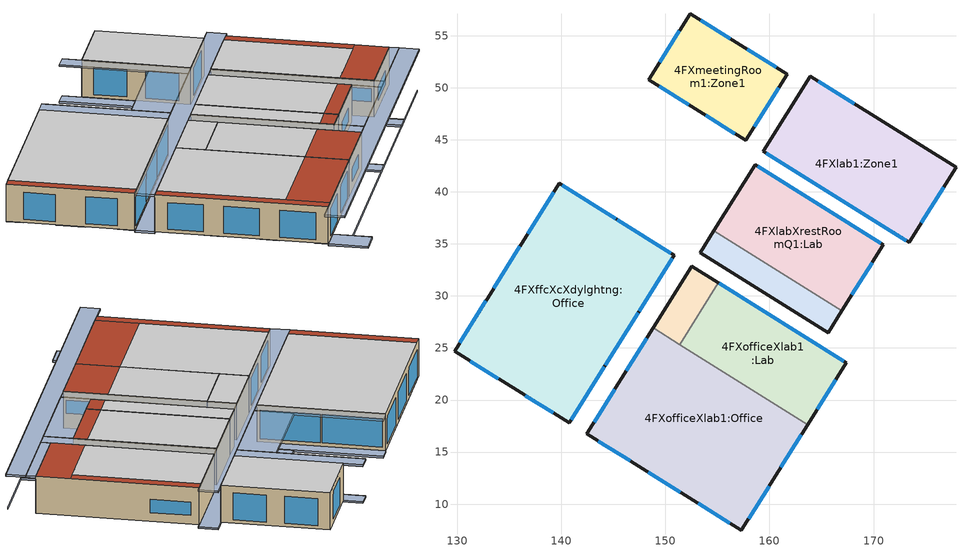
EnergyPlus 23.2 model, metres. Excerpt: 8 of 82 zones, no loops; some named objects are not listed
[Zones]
4FXofficeXlab1:Office
 floor outside (Project external floor): 157.31,7.47 142.47,16.74 143.79,18.86 158.63,9.59 z12
 floor to 3FXofficeXLab:Office (Project internal floor_Reversed_Rev): 158.63,9.59 143.79,18.86 148.83,26.92 163.67,17.65 z12
 wall outside (BPS_Baseline_Wall): 148.83,26.92 142.47,16.74 157.31,7.47 163.67,17.65 z12:16
 wall to 4FXofficeXlab1:AC (Project partition_Rev): 151.37,25.33 148.83,26.92 z12:16
 wall to 4FXofficeXlab1:Lab (Project partition): 163.67,17.65 151.37,25.33 z12:16
 window (BPS_Baseline_External glazing_Improved - 1003): 145.14,21.01 143.17,17.87 / 148.23,25.95 146.26,22.81 / 153.16,10.06 156.21,8.16 / 148.36,13.06 151.42,11.15 / 143.57,16.06 146.62,14.15 / 161.1,13.53 163.07,16.68 / 158.01,8.59 159.98,11.74 z12.34:15.26
 ceiling to 5FXofficeXlab:Office (Project internal floor_Reversed): 143,17.59 154.02,10.7 159.85,20.03 148.83,26.92 z16
 roof outside (BPS_Baseline_Roof_Without_skylight_improved): 154.02,10.7 157.84,8.32 163.67,17.65 159.85,20.03 z16; 142.47,16.74 157.31,7.47 157.84,8.32 143,17.59 z16
4FXofficeXlab1:AC
 floor to 3FXofficeXLab:RestRoom (Project internal floor_Reversed_Rev): 151.37,25.33 148.83,26.92 152.54,32.85 155.08,31.27 z12
 wall outside (BPS_Baseline_Wall): 155.08,31.27 152.54,32.85 148.83,26.92 z12:16
 wall to 4FXofficeXlab1:Lab (Project partition): 151.37,25.33 155.08,31.27 z12:16
 ceiling to 5FXofficeXlab:AC (Project internal floor_Reversed): 148.83,26.92 151.37,25.33 155.08,31.27 152.54,32.85 z16
4FXofficeXlab1:Lab
 floor to 3FXofficeXLab:Lab (Project internal floor_Reversed_Rev): 163.67,17.65 151.37,25.33 155.08,31.27 167.38,23.58 z12
 wall outside (BPS_Baseline_Wall): 163.67,17.65 167.38,23.58 155.08,31.27 z12:16
 window (BPS_Baseline_External glazing_Improved - 1002): 167.12,23.74 155.18,31.2 z13.63:15.04; 164.58,19.1 166.37,21.97 z12.94:14.36
 ceiling to 5FXofficeXlab:Lab (Project internal floor_Reversed): 151.37,25.33 159.85,20.03 163.56,25.97 155.08,31.27 z16
 roof outside (BPS_Baseline_Roof_Without_skylight_improved): 159.85,20.03 163.67,17.65 167.38,23.58 163.56,25.97 z16
4FXlabXrestRoomQ1:RestRoom
 floor to 3FXlabXrestRoom1:RestRoom (Project internal floor_Reversed_Rev): 165.63,26.44 153.33,34.13 154.66,36.25 166.95,28.56 z12
 wall outside (BPS_Baseline_Wall): 154.66,36.25 153.33,34.13 165.63,26.44 166.95,28.56 z12:16
 wall to 4FXlabXrestRoomQ1:Lab (Project partition): 166.95,28.56 154.66,36.25 z12:16
 ceiling to 5FXlabXrestRoom1:RestRoom (Project internal floor_Reversed): 153.33,34.13 164.36,27.24 165.68,29.36 154.66,36.25 z16
 roof outside (BPS_Baseline_Roof_Without_skylight_improved): 164.36,27.24 165.63,26.44 166.95,28.56 165.68,29.36 z16
4FXlabXrestRoomQ1:Lab
 floor to 3FXlabXrestRoom1:Lab (Project internal floor_Reversed_Rev): 166.95,28.56 154.66,36.25 158.63,42.6 170.93,34.92 z12
 wall outside (BPS_Baseline_Wall): 166.95,28.56 170.93,34.92 158.63,42.6 154.66,36.25 z12:16
 window (BPS_Baseline_External glazing_Improved - 1002): 167.93,30.12 169.86,33.21 z12.94:14.36; 170.67,35.08 158.89,42.44 z13.65:15.07
 ceiling to 5FXlabXrestRoom1:Lab (Project internal floor_Reversed): 154.66,36.25 165.68,29.36 169.65,35.72 158.63,42.6 z16
 roof outside (BPS_Baseline_Roof_Without_skylight_improved): 165.68,29.36 166.95,28.56 170.93,34.92 169.65,35.72 z16
4FXlab1:Zone1
 floor outside (Project external floor): 177.39,41.49 163.4,50.24 163.93,51.09 177.92,42.34 z12
 floor to 3FXlab1:Zone1 (Project internal floor_Reversed_Rev): 173.42,35.13 159.42,43.88 163.4,50.24 177.39,41.49 z12
 wall outside (BPS_Baseline_Wall): 173.42,35.13 177.92,42.34 163.93,51.09 159.42,43.88 173.42,35.13 z12:16
 window (BPS_Baseline_External glazing_Improved - 1002): 174.59,37.01 176.75,40.46 z12.94:14.36; 159.68,43.72 173.16,35.29 z13.66:15.08
 window x3 (BPS_Baseline_External glazing_Improved - 1002): 168.14,48.45 164.69,50.61 z12.94:14.36
 ceiling to 5FXlab1:Zone1 (Project internal floor_Reversed): 159.42,43.88 170.45,36.99 174.42,43.35 163.4,50.24 z16
 roof outside (BPS_Baseline_Roof_Without_skylight_improved): 163.4,50.24 174.42,43.35 174.95,44.2 163.93,51.09 z16; 170.45,36.99 173.42,35.13 177.92,42.34 174.95,44.2 z16
4FXmeetingRoom1:Zone1
 floor to 3FXmeetingRoom1:Zone1 (Project internal floor_Reversed_Rev): 157.73,44.94 148.4,50.77 152.37,57.13 161.7,51.3 z12
 wall outside (BPS_Baseline_Wall): 157.73,44.94 161.7,51.3 152.37,57.13 148.4,50.77 157.73,44.94 z12:16
 window (BPS_Baseline_External glazing_Improved - 1003): 158.54,46.23 160.9,50.01 / 156.23,54.72 153.41,56.48 / 160.67,51.94 157.85,53.71 / 151.33,55.45 149.45,52.44 / 153.87,47.35 156.69,45.58 / 149.44,50.12 152.26,48.36 z12.34:15.26
 ceiling to 5FXmeetingRoom1:Zone1 (Project internal floor_Reversed): 148.4,50.77 157.73,44.94 161.7,51.3 152.37,57.13 z16
4FXffcXcXdylghtng:Office
 floor outside (Project external floor): 140.77,17.8 129.75,24.69 130.54,25.96 141.57,19.07 z12
 floor to 3FXffcXcXdylghtng:Office (Project internal floor): 141.57,19.07 130.54,25.96 139.82,40.8 150.84,33.91 z12
 wall outside (BPS_Baseline_Wall): 140.77,17.8 150.84,33.91 139.82,40.8 129.75,24.69 140.77,17.8 z12:16
 window (BPS_Baseline_External glazing_Improved - 1003): 147.49,28.54 150.65,33.61 / 144.22,23.32 147.39,28.39 / 140.96,18.11 144.13,23.17 / 145.25,37.41 140.12,40.61 / 150.54,34.1 145.41,37.31 z12.34:15.43; 136.56,20.43 139.24,18.76 / 131.28,23.74 133.96,22.06 z12.34:15.26
 window (BPS_Baseline_External glazing_Improved - 1002): 132.77,29.53 130.27,25.53 / 136.03,34.75 133.53,30.74 / 139.3,39.97 136.79,35.96 z12.34:15.26
 ceiling to 5FXffcXc1Xdylghtng:Office (Project internal floor_Reversed): 130.28,25.54 141.3,18.65 150.84,33.91 139.82,40.8 z16
 roof outside (BPS_Baseline_Roof_Without_skylight_improved): 129.75,24.69 140.77,17.8 141.3,18.65 130.28,25.54 z16
shading: 133.96,22 136.49,20.42 / 151.41,11.1 153.1,10.04 / 146.62,14.09 148.31,13.03 / 139.25,18.69 140.75,17.76 / 129.72,24.65 131.2,23.72 / 156.13,8.14 157.28,7.43 / 142.44,16.7 143.59,15.98 z12:15.4; 157.95,4.71 180.47,40.75 / 162.5,52.57 140.77,17.8 / 142.47,16.74 164.19,51.51 / 158.63,42.6 173.47,33.33 / 174.27,34.6 159.42,43.88 / 152.54,32.85 167.38,23.58 / 139.82,40.8 150.84,33.91 / 145.91,50.55 156.93,43.66 / 157.73,44.94 146.7,51.83 / 174.27,34.6 178.77,41.81 / 178.77,41.81 156.25,5.77 / 177.92,42.34 173.42,35.13 / 168.17,24.85 153.33,34.13 / 151.64,35.19 140.61,42.08 / 151.64,35.19 156.93,43.66 / 156.93,43.66 153.54,45.78 / 153.54,45.78 148.24,37.31 / 148.24,37.31 151.64,35.19 / 170.93,34.92 165.63,26.44 / 165.63,26.44 168.17,24.85 / 168.17,24.85 173.47,33.33 / 173.47,33.33 170.93,34.92 z15.8:16; 142.47,16.74 164.19,51.51 / 179.94,39.9 160.33,8.53 / 169.87,23.79 153.33,34.13 / 175.96,33.54 159.42,43.88 / 152.54,32.85 169.07,22.52 / 158.63,42.6 175.17,32.27 / 139.82,40.8 150.84,33.91 / 145.91,50.55 156.93,43.66 / 157.73,44.94 146.7,51.83 / 164.19,51.51 162.5,52.57 / 162.5,52.57 140.77,17.8 / 151.64,35.19 140.61,42.08 / 151.64,35.19 156.93,43.66 / 156.93,43.66 153.54,45.78 / 153.54,45.78 148.24,37.31 / 148.24,37.31 151.64,35.19 / 157.31,7.47 160.7,5.35 / 160.7,5.35 162.03,7.47 / 162.03,7.47 158.63,9.59 / 158.63,9.59 157.31,7.47 z11.8:12; 157.95,4.71 156.25,5.77 178.77,41.81 180.47,40.75 z15.8; 156.25,5.77 157.95,4.71 180.47,40.75 178.77,41.81 z16; 140.77,17.8 142.47,16.74 164.19,51.51 162.5,52.57 z12; 142.47,16.74 140.77,17.8 162.5,52.57 164.19,51.51 z11.8; 140.77,17.8 142.47,16.74 164.19,51.51 162.5,52.57 z16; 142.47,16.74 140.77,17.8 162.5,52.57 164.19,51.51 z15.8; 151.64,35.19 148.24,37.31 153.54,45.78 156.93,43.66 z11.8; 148.24,37.31 151.64,35.19 156.93,43.66 153.54,45.78 z12; 151.64,35.19 148.24,37.31 153.54,45.78 156.93,43.66 z15.8; 148.24,37.31 151.64,35.19 156.93,43.66 153.54,45.78 z16; 168.17,24.85 165.63,26.44 170.93,34.92 173.47,33.33 z15.8; 165.63,26.44 168.17,24.85 173.47,33.33 170.93,34.92 z16; 175.17,32.27 158.63,42.6 159.42,43.88 175.96,33.54 z11.8; 158.63,42.6 175.17,32.27 175.96,33.54 159.42,43.88 z12; 152.54,32.85 169.07,22.52 169.87,23.79 153.33,34.13 z12; 169.07,22.52 152.54,32.85 153.33,34.13 169.87,23.79 z11.8; 173.47,33.33 158.63,42.6 159.42,43.88 174.27,34.6 z15.8; 158.63,42.6 173.47,33.33 174.27,34.6 159.42,43.88 z16; 152.54,32.85 167.38,23.58 168.17,24.85 153.33,34.13 z16; 167.38,23.58 152.54,32.85 153.33,34.13 168.17,24.85 z15.8; 139.82,40.8 150.84,33.91 151.64,35.19 140.61,42.08 z12; 139.82,40.8 150.84,33.91 151.64,35.19 140.61,42.08 z16; 150.84,33.91 139.82,40.8 140.61,42.08 151.64,35.19 z11.8; 150.84,33.91 139.82,40.8 140.61,42.08 151.64,35.19 z15.8; 156.93,43.66 145.91,50.55 146.7,51.83 157.73,44.94 z11.8; 156.93,43.66 145.91,50.55 146.7,51.83 157.73,44.94 z15.8; 145.91,50.55 156.93,43.66 157.73,44.94 146.7,51.83 z12; 145.91,50.55 156.93,43.66 157.73,44.94 146.7,51.83 z16; 157.31,7.47 160.7,5.35 162.03,7.47 158.63,9.59 z12; 160.7,5.35 157.31,7.47 158.63,9.59 162.03,7.47 z11.8; 174.27,34.6 173.42,35.13 177.92,42.34 178.77,41.81 z15.8; 173.42,35.13 174.27,34.6 178.77,41.81 177.92,42.34 z16
[Site:Location]
Green studio (01-01:31-12)  (01-01:31-12): Latitude {deg}=1.37; Longitude {deg}=103.98; Time Zone {hr}=7; Elevation {m}=16
[Site:GroundTemperature:BuildingSurface]
18, 18, 18, 18, 18, 18, 18, 18, 18, 18, 18, 18
[Site:GroundTemperature:Deep]
14, 14, 14, 14, 14, 14, 14, 14, 14, 14, 14, 14
[Site:GroundTemperature:Shallow]
14, 14, 14, 14, 14, 14, 14, 14, 14, 14, 14, 14
[Site:GroundTemperature:FCfactorMethod]
27.55, 28.03, 28.32, 28.42, 28.26, 27.88, 27.4, 26.92, 26.59, 26.51, 26.68, 27.05
[Site:GroundReflectance]
0.2, 0.2, 0.2, 0.2, 0.2, 0.2, 0.2, 0.2, 0.2, 0.2, 0.2, 0.2
[Site:GroundReflectance:SnowModifier]
2, 2
[SizingPeriod:DesignDay] Day of Month=15; Day Type=SummerDesignDay; Humidity Condition Type=WetBulb; Barometric Pressure {Pa}=101132.9; Wind Speed {m/s}=0; Wind Direction {deg}=0; Rain Indicator=No; Snow Indicator=No; Daylight Saving Time Indicator=No; Solar Model Indicator=ASHRAEClearSky; Sky Clearness=0.98
Name | Month | Maximum Dry-Bulb Temperature {C} | Daily Dry-Bulb Temperature Range {deltaC} | Wetbulb or DewPoint at Maximum Dry-Bulb {C}
Summer Design Day in Green studio (01-01:31-12) Jun | 6 | 33.2 | 5.9 | 26.7
Summer Design Day in Green studio (01-01:31-12) Jul | 7 | 32.6 | 5.7 | 26.3
Summer Design Day in Green studio (01-01:31-12) Aug | 8 | 32.8 | 5.8 | 26
Summer Design Day in Green studio (01-01:31-12) Sep | 9 | 32.8 | 6 | 25.9
[Building]
Building: North Axis {deg}=0; Terrain=Suburbs; Loads Convergence Tolerance Value {W}=.04; Temperature Convergence Tolerance Value {deltaC}=.4; Solar Distribution=FullExteriorWithReflections; Maximum Number of Warmup Days=25; Minimum Number of Warmup Days=6
[Site:WaterMainsTemperature]
Calculation Method=Correlation; Annual Average Outdoor Air Temperature {C}=10; Maximum Difference In Monthly Average Outdoor Air Temperatures {deltaC}=20
[Material:NoMass] Roughness=Rough; Thermal Resistance {m2-K/W}=.15; Thermal Absorptance=0.9; Solar Absorptance=0.7; Visible Absorptance=0.7
7_RVAL_2; 8_RVAL_2
[Construction]
Project internal floor_Reversed; Project internal floor_Reversed_Rev; Project internal floor: Cast Concrete (Dense)_.1
BPS_Baseline_Roof_Without_skylight_improved: Asphalt 1_.01, MW Glass Wool (rolls)_.072, Plasterboard_.013
Project partition: Gypsum Plasterboard_.025, 7_RVAL_2, Gypsum Plasterboard_.025
Project partition_Rev: Gypsum Plasterboard_.025, 8_RVAL_2, Gypsum Plasterboard_.025
BPS_Baseline_Wall: Brickwork Outer_.1, XPS Extruded Polystyrene  - CO2 Blowing_.05, Concrete Block (Medium)_.1, Gypsum Plastering_.013
Project external floor: External Rendering_.025, MW Stone Wool (rolls)_.1482, Timber Flooring_.005
BPS_Baseline_External glazing_Improved - 1002; BPS_Baseline_External glazing_Improved - 1003: 5111, 1017, 7090
BPS_Baseline_External glazing_Improved - 2003: 5111, 1017, 7090, 20001
[WindowMaterial:Gas]
1017: Gas Type=Air; Thickness {m}=.012
[WindowMaterial:Glazing] Optical Data Type=Spectral; Infrared Transmittance at Normal Incidence=0; Dirt Correction Factor for Solar and Visible Transmittance=1
Name | Window Glass Spectral Data Set | Thickness {m} | Front Side Infrared Hemispherical Emissivity | Back Side Infrared Hemispherical Emissivity | Conductivity {W/m-K}
7090 | Viracon VLE1370 11.5(5VLE13-70X2+060pvb+5Starphire) <VE13-70X2-5-060-Str-5.vir> | .01092 | 0.844 | 0.844 | 0.67
5111 | Viracon  (8OptWht/060Saflex/8OptWht/060Saflex/8OptWht) <8OptiWhite3ply lam.vir> | .02667 | 0.84 | 0.84 | 0.713
[MaterialProperty:GlazingSpectralData]
Viracon VLE1370 11.5(5VLE13-70X2+060pvb+5Starphire) <VE13-70X2-5-060-Str-5.vir>: 0.3, 0.001, 0.05, 0.046, 0.305, 0, 0.051, 0.046, 0.31, 0, 0.054, 0.045, 0.315, 0, 0.058, 0.045, 0.32, 0, 0.063, 0.044, 0.325, 0, 0.067, 0.043, 0.33, 0, 0.068, 0.042, 0.335, 0, 0.068, 0.042, 0.34, 0, 0.069, 0.043, 0.345, 0, 0.07, 0.044, 0.35, 0, 0.067, 0.045, 0.355, 0, 0.065, 0.044, 0.36, 0, 0.067, 0.044, 0.365, 0, 0.072, 0.044, 0.37, 0, 0.083, 0.044, 0.375, 0, 0.098, 0.043, 0.38, 0, 0.116, 0.043, 0.385, 0.002, 0.128, 0.043, 0.39, 0.024, 0.133, 0.044, 0.395, 0.12, 0.136, 0.051, 0.4, 0.283, 0.138, 0.077, 0.405, 0.427, 0.141, 0.107, 0.41, 0.521, 0.143, 0.126, 0.415, 0.574, 0.144, 0.132, 0.42, 0.605, 0.143, 0.132, 0.425, 0.627, 0.143, 0.131, 0.43, 0.641, 0.143, 0.129, 0.435, 0.652, 0.142, 0.126, 0.44, 0.661, 0.142, 0.125, 0.445, 0.668, 0.142, 0.123, 0.45, 0.675, 0.141, 0.122, 0.455, 0.681, 0.141, 0.121, 0.46, 0.685, 0.141, 0.12, 0.465, 0.688, 0.14, 0.12, 0.47, 0.692, 0.139, 0.12, 0.475, 0.694, 0.139, 0.12, 0.48, 0.697, 0.138, 0.12, 0.485, 0.7, 0.138, 0.121, 0.49, 0.704, 0.137, 0.122, 0.495, 0.707, 0.136, 0.122, 0.5, 0.71, 0.135, 0.123, 0.505, 0.712, 0.134, 0.124, 0.51, 0.714, 0.133, 0.125, 0.515, 0.717, 0.133, 0.126, 0.52, 0.719, 0.132, 0.127, 0.525, 0.72, 0.131, 0.128, 0.53, 0.722, 0.13, 0.128, 0.535, 0.723, 0.129, 0.129, 0.54, 0.724, 0.128, 0.13, 0.545, 0.726, 0.127, 0.13, 0.55, 0.727, 0.125, 0.131, 0.555, 0.727, 0.124, 0.131, 0.56, 0.727, 0.122, 0.132, 0.565, 0.727, 0.121, 0.132, 0.57, 0.726, 0.119, 0.132, 0.575, 0.725, 0.118, 0.133, 0.58, 0.723, 0.117, 0.133, 0.585, 0.722, 0.116, 0.134, 0.59, 0.719, 0.115, 0.134, 0.595, 0.717, 0.114, 0.135, 0.6, 0.715, 0.113, 0.136, 0.605, 0.711, 0.113, 0.138, 0.61, 0.708, 0.113, 0.139, 0.615, 0.704, 0.113, 0.141, 0.62, 0.7, 0.114, 0.144, 0.625, 0.695, 0.114, 0.146, 0.63, 0.69, 0.116, 0.149, 0.635, 0.684, 0.118, 0.153, 0.64, 0.678, 0.12, 0.157, 0.645, 0.671, 0.123, 0.162, 0.65, 0.664, 0.127, 0.167, 0.655, 0.657, 0.131, 0.172, 0.66, 0.649, 0.136, 0.178, 0.665, 0.641, 0.141, 0.185, 0.67, 0.632, 0.147, 0.192, 0.675, 0.623, 0.153, 0.2, 0.68, 0.614, 0.16, 0.208, 0.685, 0.604, 0.167, 0.216, 0.69, 0.593, 0.175, 0.225, 0.695, 0.583, 0.183, 0.234, 0.7, 0.572, 0.192, 0.244, 0.705, 0.561, 0.202, 0.255, 0.71, 0.549, 0.211, 0.265, 0.715, 0.538, 0.221, 0.275, 0.72, 0.526, 0.232, 0.287, 0.725, 0.514, 0.242, 0.298, 0.73, 0.502, 0.254, 0.31, 0.735, 0.489, 0.265, 0.321, 0.74, 0.477, 0.275, 0.332, 0.745, 0.465, 0.287, 0.344, 0.75, 0.453, 0.299, 0.355, 0.755, 0.441, 0.31, 0.367, 0.76, 0.429, 0.322, 0.379, 0.765, 0.417, 0.332, 0.39, 0.77, 0.406, 0.344, 0.401, 0.775, 0.394, 0.355, 0.413, 0.78, 0.383, 0.367, 0.425, 0.785, 0.372, 0.378, 0.436, 0.79, 0.361, 0.389, 0.446, 0.795, 0.35, 0.4, 0.457, 0.8, 0.34, 0.411, 0.469, 0.805, 0.329, 0.421, 0.479, 0.81, 0.32, 0.431, 0.488, 0.815, 0.31, 0.441, 0.497, 0.82, 0.301, 0.45, 0.506, 0.825, 0.292, 0.46, 0.515, 0.83, 0.283, 0.468, 0.524, 0.835, 0.274, 0.477, 0.533, 0.84, 0.264, 0.489, 0.544, 0.845, 0.255, 0.499, 0.553, 0.85, 0.248, 0.507, 0.562, 0.855, 0.24, 0.516, 0.57, 0.86, 0.233, 0.524, 0.577, 0.865, 0.226, 0.531, 0.584, 0.87, 0.22, 0.538, 0.59, 0.875, 0.213, 0.544, 0.596, 0.88, 0.207, 0.551, 0.601, 0.885, 0.201, 0.558, 0.607, 0.89, 0.195, 0.564, 0.612, 0.895, 0.189, 0.57, 0.616, 0.9, 0.184, 0.577, 0.62, 0.905, 0.178, 0.583, 0.622, 0.91, 0.172, 0.588, 0.623, 0.915, 0.167, 0.594, 0.627, 0.92, 0.163, 0.6, 0.634, 0.925, 0.159, 0.605, 0.642, 0.93, 0.155, 0.61, 0.649, 0.935, 0.151, 0.615, 0.656, 0.94, 0.147, 0.62, 0.663, 0.945, 0.144, 0.624, 0.668, 0.95, 0.14, 0.629, 0.673, 0.955, 0.136, 0.633, 0.677, 0.96, 0.133, 0.638, 0.682, 0.965, 0.129, 0.642, 0.684, 0.97, 0.126, 0.646, 0.687, 0.975, 0.122, 0.65, 0.691, 0.98, 0.119, 0.654, 0.694, 0.985, 0.116, 0.657, 0.696, 0.99, 0.113, 0.66, 0.698, 0.995, 0.11, 0.664, 0.701, 1, 0.108, 0.668, 0.704, 1.005, 0.105, 0.671, 0.707, 1.01, 0.103, 0.674, 0.709, 1.015, 0.1, 0.678, 0.712, 1.02, 0.098, 0.681, 0.715, 1.025, 0.096, 0.684, 0.717, 1.03, 0.093, 0.686, 0.72, 1.035, 0.091, 0.689, 0.723, 1.04, 0.089, 0.692, 0.726, 1.045, 0.087, 0.694, 0.729, 1.05, 0.085, 0.697, 0.732, 1.055, 0.084, 0.699, 0.734, 1.06, 0.082, 0.702, 0.737, 1.065, 0.08, 0.704, 0.74, 1.07, 0.078, 0.707, 0.744, 1.075, 0.077, 0.708, 0.745, 1.08, 0.075, 0.712, 0.749, 1.085, 0.074, 0.714, 0.751, 1.09, 0.072, 0.716, 0.753, 1.095, 0.071, 0.718, 0.756, 1.1, 0.069, 0.721, 0.759, 1.105, 0.068, 0.723, 0.761, 1.11, 0.067, 0.724, 0.762, 1.115, 0.065, 0.726, 0.764, 1.12, 0.064, 0.729, 0.765, 1.125, 0.063, 0.73, 0.765, 1.13, 0.062, 0.731, 0.762, 1.135, 0.06, 0.734, 0.759, 1.14, 0.059, 0.735, 0.751, 1.145, 0.057, 0.737, 0.736, 1.15, 0.055, 0.738, 0.718, 1.155, 0.054, 0.741, 0.715, 1.16, 0.052, 0.742, 0.709, 1.165, 0.051, 0.743, 0.694, 1.17, 0.049, 0.744, 0.673, 1.175, 0.047, 0.746, 0.647, 1.18, 0.045, 0.748, 0.618, 1.185, 0.042, 0.75, 0.573, 1.19, 0.04, 0.752, 0.538, 1.195, 0.04, 0.753, 0.537, 1.2, 0.04, 0.753, 0.555, 1.205, 0.04, 0.755, 0.578, 1.21, 0.041, 0.757, 0.607, 1.215, 0.041, 0.758, 0.635, 1.22, 0.041, 0.76, 0.66, 1.225, 0.041, 0.762, 0.679, 1.23, 0.041, 0.764, 0.693, 1.235, 0.04, 0.765, 0.704, 1.24, 0.04, 0.767, 0.713, 1.245, 0.04, 0.768, 0.72, 1.25, 0.039, 0.768, 0.726, 1.255, 0.039, 0.769, 0.732, 1.26, 0.038, 0.77, 0.737, 1.265, 0.038, 0.772, 0.742, 1.27, 0.037, 0.774, 0.749, 1.275, 0.037, 0.775, 0.756, 1.28, 0.037, 0.776, 0.764, 1.285, 0.036, 0.778, 0.772, 1.29, 0.036, 0.78, 0.779, 1.295, 0.036, 0.78, 0.784, 1.3, 0.035, 0.781, 0.787, 1.305, 0.034, 0.783, 0.791, 1.31, 0.034, 0.785, 0.795, 1.315, 0.034, 0.785, 0.797, 1.32, 0.033, 0.786, 0.798, 1.325, 0.033, 0.787, 0.799, 1.33, 0.032, 0.789, 0.799, 1.335, 0.032, 0.791, 0.798, 1.34, 0.031, 0.792, 0.793, 1.345, 0.031, 0.793, 0.787, 1.35, 0.03, 0.794, 0.775, 1.355, 0.03, 0.796, 0.753, 1.36, 0.029, 0.797, 0.734, 1.365, 0.028, 0.798, 0.719, 1.37, 0.027, 0.799, 0.688, 1.375, 0.026, 0.801, 0.656, 1.38, 0.025, 0.801, 0.638, 1.385, 0.025, 0.802, 0.629, 1.39, 0.024, 0.802, 0.616, 1.395, 0.024, 0.803, 0.616, 1.4, 0.023, 0.803, 0.615, 1.405, 0.022, 0.804, 0.591, 1.41, 0.021, 0.805, 0.562, 1.415, 0.021, 0.806, 0.558, 1.42, 0.021, 0.807, 0.548, 1.425, 0.02, 0.808, 0.53, 1.43, 0.02, 0.809, 0.517, 1.435, 0.019, 0.812, 0.511, 1.44, 0.019, 0.814, 0.507, 1.445, 0.019, 0.814, 0.504, 1.45, 0.019, 0.815, 0.506, 1.455, 0.019, 0.817, 0.515, 1.46, 0.019, 0.819, 0.529, 1.465, 0.019, 0.819, 0.544, 1.47, 0.019, 0.82, 0.56, 1.475, 0.019, 0.822, 0.578, 1.48, 0.019, 0.824, 0.594, 1.485, 0.019, 0.825, 0.608, 1.49, 0.019, 0.825, 0.621, 1.495, 0.019, 0.827, 0.634, 1.5, 0.019, 0.829, 0.647, 1.505, 0.019, 0.83, 0.658, 1.51, 0.019, 0.83, 0.668, 1.515, 0.019, 0.832, 0.678, 1.52, 0.019, 0.833, 0.685, 1.525, 0.019, 0.833, 0.69, 1.53, 0.018, 0.834, 0.695, 1.535, 0.018, 0.835, 0.696, 1.54, 0.018, 0.837, 0.696, 1.545, 0.018, 0.837, 0.694, 1.55, 0.018, 0.837, 0.692, 1.555, 0.018, 0.839, 0.692, 1.56, 0.017, 0.841, 0.693, 1.565, 0.017, 0.84, 0.694, 1.57, 0.017, 0.84, 0.698, 1.575, 0.017, 0.841, 0.703, 1.58, 0.017, 0.843, 0.71, 1.585, 0.017, 0.843, 0.715, 1.59, 0.017, 0.844, 0.72, 1.595, 0.017, 0.844, 0.724, 1.6, 0.016, 0.845, 0.727, 1.605, 0.016, 0.845, 0.729, 1.61, 0.016, 0.845, 0.731, 1.615, 0.016, 0.845, 0.731, 1.62, 0.016, 0.847, 0.731, 1.625, 0.016, 0.847, 0.728, 1.63, 0.016, 0.847, 0.727, 1.635, 0.015, 0.848, 0.728, 1.64, 0.015, 0.848, 0.728, 1.645, 0.015, 0.849, 0.728, 1.65, 0.015, 0.849, 0.725, 1.655, 0.015, 0.85, 0.72, 1.66, 0.014, 0.851, 0.71, 1.665, 0.014, 0.85, 0.692, 1.67, 0.014, 0.85, 0.664, 1.675, 0.013, 0.851, 0.622, 1.68, 0.012, 0.852, 0.551, 1.685, 0.011, 0.851, 0.431, 1.69, 0.009, 0.85, 0.306, 1.695, 0.007, 0.85, 0.231, 1.7, 0.005, 0.851, 0.163, 1.705, 0.005, 0.851, 0.136, 1.71, 0.005, 0.85, 0.146, 1.715, 0.006, 0.851, 0.154, 1.72, 0.006, 0.852, 0.16, 1.725, 0.006, 0.851, 0.18, 1.73, 0.006, 0.85, 0.189, 1.735, 0.006, 0.851, 0.18, 1.74, 0.006, 0.851, 0.166, 1.745, 0.005, 0.85, 0.154, 1.75, 0.005, 0.849, 0.154, 1.755, 0.005, 0.849, 0.17, 1.76, 0.006, 0.85, 0.199, 1.765, 0.006, 0.849, 0.227, 1.77, 0.006, 0.849, 0.257, 1.775, 0.007, 0.849, 0.287, 1.78, 0.007, 0.849, 0.309, 1.785, 0.008, 0.848, 0.319, 1.79, 0.007, 0.848, 0.327, 1.795, 0.008, 0.848, 0.333, 1.8, 0.007, 0.849, 0.34, 1.805, 0.007, 0.848, 0.342, 1.81, 0.008, 0.847, 0.34, 1.815, 0.007, 0.847, 0.338, 1.82, 0.007, 0.847, 0.337, 1.825, 0.007, 0.846, 0.34, 1.83, 0.007, 0.846, 0.347, 1.835, 0.007, 0.846, 0.357, 1.84, 0.007, 0.846, 0.37, 1.845, 0.007, 0.847, 0.385, 1.85, 0.008, 0.847, 0.402, 1.855, 0.008, 0.846, 0.419, 1.86, 0.008, 0.845, 0.433, 1.865, 0.008, 0.846, 0.443, 1.87, 0.008, 0.846, 0.449, 1.875, 0.008, 0.846, 0.451, 1.88, 0.008, 0.845, 0.447, 1.885, 0.008, 0.845, 0.436, 1.89, 0.008, 0.845, 0.417, 1.895, 0.007, 0.844, 0.4, 1.9, 0.007, 0.844, 0.386, 1.905, 0.006, 0.844, 0.371, 1.91, 0.006, 0.844, 0.359, 1.915, 0.006, 0.843, 0.35, 1.92, 0.006, 0.843, 0.345, 1.925, 0.007, 0.842, 0.343, 1.93, 0.006, 0.841, 0.344, 1.935, 0.006, 0.841, 0.345, 1.94, 0.006, 0.84, 0.349, 1.945, 0.006, 0.84, 0.357, 1.95, 0.006, 0.84, 0.37, 1.955, 0.006, 0.84, 0.383, 1.96, 0.007, 0.84, 0.395, 1.965, 0.006, 0.839, 0.403, 1.97, 0.006, 0.839, 0.41, 1.975, 0.006, 0.838, 0.416, 1.98, 0.006, 0.838, 0.42, 1.985, 0.006, 0.838, 0.424, 1.99, 0.007, 0.839, 0.425, 1.995, 0.006, 0.837, 0.421, 2, 0.006, 0.837, 0.413, 2.005, 0.006, 0.836, 0.397, 2.01, 0.006, 0.836, 0.375, 2.015, 0.005, 0.836, 0.352, 2.02, 0.005, 0.836, 0.331, 2.025, 0.005, 0.836, 0.314, 2.03, 0.005, 0.836, 0.298, 2.035, 0.005, 0.835, 0.284, 2.04, 0.005, 0.835, 0.271, 2.045, 0.004, 0.835, 0.258, 2.05, 0.004, 0.835, 0.246, 2.055, 0.004, 0.835, 0.233, 2.06, 0.004, 0.834, 0.221, 2.065, 0.004, 0.835, 0.212, 2.07, 0.004, 0.835, 0.208, 2.075, 0.004, 0.834, 0.208, 2.08, 0.004, 0.833, 0.21, 2.085, 0.004, 0.833, 0.213, 2.09, 0.004, 0.833, 0.219, 2.095, 0.004, 0.833, 0.226, 2.1, 0.004, 0.831, 0.233, 2.105, 0.004, 0.831, 0.241, 2.11, 0.004, 0.832, 0.248, 2.115, 0.004, 0.83, 0.254, 2.12, 0.004, 0.829, 0.258, 2.125, 0.004, 0.828, 0.261, 2.13, 0.004, 0.828, 0.262, 2.135, 0.004, 0.826, 0.263, 2.14, 0.004, 0.824, 0.266, 2.145, 0.004, 0.823, 0.269, 2.15, 0.004, 0.823, 0.271, 2.155, 0.004, 0.821, 0.274, 2.16, 0.004, 0.818, 0.276, 2.165, 0.004, 0.817, 0.278, 2.17, 0.004, 0.815, 0.28, 2.175, 0.004, 0.81, 0.279, 2.18, 0.004, 0.805, 0.278, 2.185, 0.004, 0.8, 0.276, 2.19, 0.003, 0.796, 0.273, 2.195, 0.004, 0.79, 0.268, 2.2, 0.003, 0.786, 0.262, 2.205, 0.003, 0.783, 0.257, 2.21, 0.003, 0.781, 0.25, 2.215, 0.003, 0.779, 0.241, 2.22, 0.003, 0.777, 0.231, 2.225, 0.003, 0.777, 0.219, 2.23, 0.003, 0.778, 0.203, 2.235, 0.003, 0.778, 0.182, 2.24, 0.003, 0.779, 0.157, 2.245, 0.002, 0.781, 0.127, 2.25, 0.002, 0.782, 0.096, 2.255, 0.001, 0.783, 0.07, 2.26, 0.001, 0.784, 0.053, 2.265, 0.001, 0.785, 0.044, 2.27, 0, 0.786, 0.041, 2.275, 0, 0.787, 0.039, 2.28, 0, 0.788, 0.039, 2.285, 0, 0.789, 0.039, 2.29, 0, 0.79, 0.039, 2.295, 0, 0.79, 0.039, 2.3, 0, 0.79, 0.038, 2.305, 0, 0.791, 0.038, 2.31, 0, 0.792, 0.039, 2.315, 0, 0.792, 0.038, 2.32, 0, 0.792, 0.039, 2.325, 0, 0.792, 0.039, 2.33, 0, 0.793, 0.039, 2.335, 0, 0.792, 0.039, 2.34, 0, 0.792, 0.038, 2.345, 0, 0.793, 0.038, 2.35, 0, 0.793, 0.038, 2.355, 0, 0.792, 0.038, 2.36, 0, 0.791, 0.039, 2.365, 0, 0.79, 0.039, 2.37, 0, 0.79, 0.039, 2.375, 0, 0.789, 0.039, 2.38, 0, 0.788, 0.038, 2.385, 0, 0.788, 0.038, 2.39, 0, 0.786, 0.039, 2.395, 0, 0.785, 0.039, 2.4, 0, 0.784, 0.039, 2.405, 0, 0.782, 0.039, 2.41, 0, 0.78, 0.039, 2.415, 0, 0.778, 0.039, 2.42, 0, 0.777, 0.039, 2.425, 0, 0.775, 0.038, 2.43, 0, 0.772, 0.039, 2.435, 0, 0.771, 0.039, 2.44, 0, 0.768, 0.039, 2.445, 0, 0.767, 0.039, 2.45, 0, 0.764, 0.039, 2.455, 0, 0.762, 0.038, 2.46, 0, 0.76, 0.038, 2.465, 0.001, 0.758, 0.038, 2.47, 0.001, 0.756, 0.039, 2.475, 0, 0.752, 0.039, 2.48, 0, 0.748, 0.035, 2.485, 0.001, 0.752, 0.038, 2.49, 0, 0.749, 0.04, 2.495, 0, 0.745, 0.04, 2.5, 0, 0.741, 0.034
Viracon  (8OptWht/060Saflex/8OptWht/060Saflex/8OptWht) <8OptiWhite3ply lam.vir>: 0.3, 0, 0.049, 0.049, 0.305, 0, 0.048, 0.049, 0.31, 0, 0.048, 0.048, 0.315, 0, 0.048, 0.048, 0.32, 0, 0.047, 0.048, 0.325, 0, 0.047, 0.047, 0.33, 0, 0.046, 0.046, 0.335, 0, 0.045, 0.046, 0.34, 0, 0.046, 0.046, 0.345, 0, 0.046, 0.047, 0.35, 0, 0.046, 0.047, 0.355, 0, 0.046, 0.046, 0.36, 0, 0.046, 0.046, 0.365, 0, 0.045, 0.045, 0.37, 0, 0.045, 0.045, 0.375, 0, 0.045, 0.045, 0.38, 0, 0.045, 0.045, 0.385, 0, 0.045, 0.045, 0.39, 0.007, 0.045, 0.045, 0.395, 0.095, 0.045, 0.046, 0.4, 0.34, 0.051, 0.052, 0.41, 0.742, 0.074, 0.074, 0.42, 0.843, 0.082, 0.082, 0.43, 0.865, 0.084, 0.084, 0.44, 0.872, 0.084, 0.084, 0.45, 0.877, 0.084, 0.084, 0.46, 0.881, 0.084, 0.084, 0.47, 0.884, 0.084, 0.084, 0.48, 0.886, 0.084, 0.084, 0.49, 0.888, 0.085, 0.085, 0.5, 0.891, 0.085, 0.084, 0.51, 0.892, 0.084, 0.084, 0.52, 0.893, 0.084, 0.084, 0.53, 0.893, 0.084, 0.084, 0.54, 0.893, 0.084, 0.083, 0.55, 0.894, 0.084, 0.083, 0.56, 0.893, 0.084, 0.083, 0.57, 0.89, 0.083, 0.083, 0.58, 0.885, 0.083, 0.082, 0.59, 0.88, 0.082, 0.082, 0.6, 0.877, 0.082, 0.082, 0.61, 0.876, 0.082, 0.081, 0.62, 0.872, 0.081, 0.081, 0.63, 0.869, 0.081, 0.081, 0.64, 0.865, 0.081, 0.081, 0.65, 0.863, 0.08, 0.08, 0.66, 0.86, 0.08, 0.08, 0.67, 0.859, 0.08, 0.08, 0.68, 0.858, 0.08, 0.08, 0.69, 0.857, 0.081, 0.081, 0.7, 0.855, 0.083, 0.082, 0.71, 0.852, 0.085, 0.083, 0.72, 0.849, 0.087, 0.085, 0.73, 0.844, 0.089, 0.087, 0.74, 0.838, 0.091, 0.088, 0.75, 0.834, 0.092, 0.089, 0.76, 0.83, 0.093, 0.09, 0.77, 0.826, 0.093, 0.09, 0.78, 0.822, 0.093, 0.09, 0.79, 0.819, 0.093, 0.09, 0.8, 0.814, 0.093, 0.09, 0.81, 0.81, 0.093, 0.09, 0.82, 0.807, 0.092, 0.089, 0.83, 0.801, 0.092, 0.089, 0.84, 0.797, 0.1, 0.097, 0.85, 0.794, 0.101, 0.098, 0.86, 0.79, 0.102, 0.098, 0.87, 0.786, 0.1, 0.095, 0.88, 0.782, 0.096, 0.091, 0.89, 0.777, 0.092, 0.087, 0.9, 0.768, 0.088, 0.084, 0.91, 0.757, 0.085, 0.081, 0.92, 0.754, 0.084, 0.079, 0.93, 0.759, 0.084, 0.079, 0.94, 0.763, 0.084, 0.079, 0.95, 0.763, 0.083, 0.079, 0.96, 0.761, 0.082, 0.078, 0.97, 0.757, 0.082, 0.078, 0.98, 0.754, 0.082, 0.077, 0.99, 0.751, 0.081, 0.076, 1, 0.749, 0.081, 0.076, 1.05, 0.746, 0.08, 0.076, 1.1, 0.749, 0.081, 0.076, 1.15, 0.693, 0.075, 0.071, 1.2, 0.517, 0.06, 0.058, 1.25, 0.678, 0.074, 0.069, 1.3, 0.733, 0.079, 0.074, 1.35, 0.717, 0.077, 0.073, 1.4, 0.556, 0.063, 0.06, 1.45, 0.448, 0.055, 0.053, 1.5, 0.589, 0.065, 0.062, 1.55, 0.635, 0.069, 0.066, 1.6, 0.669, 0.073, 0.069, 1.65, 0.666, 0.072, 0.068, 1.7, 0.12, 0.042, 0.042, 1.75, 0.107, 0.042, 0.041, 1.8, 0.285, 0.047, 0.046, 1.85, 0.342, 0.05, 0.048, 1.9, 0.319, 0.048, 0.047, 1.95, 0.301, 0.047, 0.046, 2, 0.339, 0.048, 0.047, 2.05, 0.183, 0.043, 0.042, 2.1, 0.169, 0.042, 0.042, 2.15, 0.198, 0.043, 0.043, 2.2, 0.176, 0.042, 0.042, 2.25, 0.041, 0.04, 0.04, 2.3, 0, 0.04, 0.039, 2.35, 0, 0.04, 0.039, 2.4, 0, 0.04, 0.039, 2.45, 0, 0.04, 0.039, 2.5, 0, 0.037, 0.029
[WindowMaterial:Blind]
20001: Slat Orientation=Horizontal; Slat Width {m}=0.025; Slat Separation {m}=0.01875; Slat Thickness {m}=0.001; Slat Angle {deg}=45; Slat Conductivity {W/m-K}=0.9; Slat Beam Solar Transmittance=0; Front Side Slat Beam Solar Reflectance=0.8; Back Side Slat Beam Solar Reflectance=.8; Slat Diffuse Solar Transmittance=0; Front Side Slat Diffuse Solar Reflectance=0.8; Back Side Slat Diffuse Solar Reflectance=.8; Slat Beam Visible Transmittance=0; Front Side Slat Beam Visible Reflectance=.8; Back Side Slat Beam Visible Reflectance=.8; Slat Diffuse Visible Transmittance=0; Front Side Slat Diffuse Visible Reflectance=.8; Back Side Slat Diffuse Visible Reflectance=.8; Slat Infrared Hemispherical Transmittance=0; Front Side Slat Infrared Hemispherical Emissivity=.9; Back Side Slat Infrared Hemispherical Emissivity=.9; Blind to Glass Distance {m}=.015; Blind Top Opening Multiplier=.5; Blind Bottom Opening Multiplier=.5; Blind Left Side Opening Multiplier=.5; Blind Right Side Opening Multiplier=.5; Minimum Slat Angle {deg}=0; Maximum Slat Angle {deg}=180
[Material] Roughness=Rough; Thermal Absorptance=0.9
Name | Thickness {m} | Conductivity {W/m-K} | Density {kg/m3} | Specific Heat {J/kg-K} | Solar Absorptance | Visible Absorptance
Cast Concrete (Dense)_.1 | .1 | 1.4 | 2100 | 840 | 0.6 | 0.6
Asphalt 1_.01 | .01 | 0.7 | 2100 | 1000 | 0.85 | 0.9
MW Glass Wool (rolls)_.072 | .072 | 0.04 | 12 | 840 | 0.6 | 0.6
Plasterboard_.013 | .013 | 0.25 | 2800 | 896 | 0.5 | 0.5
Gypsum Plasterboard_.025 | .025 | 0.25 | 900 | 1000 | 0.5 | 0.5
Brickwork Outer_.1 | .1 | 0.84 | 1700 | 800 | 0.7 | 0.7
Concrete Block (Medium)_.1 | .1 | 0.51 | 1400 | 1000 | 0.6 | 0.6
Gypsum Plastering_.013 | .013 | 0.4 | 1000 | 1000 | 0.5 | 0.5
XPS Extruded Polystyrene  - CO2 Blowing_.05 | .05 | 0.034 | 35 | 1400 | 0.6 | 0.6
External Rendering_.025 | .025 | 0.5 | 1300 | 1000 | 0.7 | 0.7
MW Stone Wool (rolls)_.1482 | .1482 | 0.04 | 30 | 840 | 0.6 | 0.6
Timber Flooring_.005 | .005 | 0.14 | 650 | 1200 | 0.78 | 0.78
[WindowShadingControl] Shading Type=InteriorBlind; Construction with Shading=BPS_Baseline_External glazing_Improved - 2003; Shading Control Type=OnIfHighSolarOnWindow; Schedule=BPS_Office_Occupancy; Setpoint {W/m2, W or deg C}=120; Shading Control Is Scheduled=Yes; Glare Control Is Active=No; Type of Slat Angle Control for Blinds=FixedSlatAngle; Setpoint 2 {W/m2, deg C or cd/m2}=0; Multiple Surface Control Type=Group
Name | Zone | Fenestration Surface 1 | Fenestration Surface 2 | Fenestration Surface 3 | Fenestration Surface 4 | Fenestration Surface 5 | Fenestration Surface 6 | Fenestration Surface 7
131003 | 4FXofficeXlab1:Office | 4FXofficeXlab1:Office_Wall_3_0_0_0_0_1_Win | 4FXofficeXlab1:Office_Wall_3_0_0_1_0_0_Win | 4FXofficeXlab1:Office_Wall_4_0_0_0_0_2_Win | 4FXofficeXlab1:Office_Wall_4_0_0_1_0_1_Win | 4FXofficeXlab1:Office_Wall_4_0_0_2_0_0_Win | 4FXofficeXlab1:Office_Wall_5_0_0_0_0_1_Win | 4FXofficeXlab1:Office_Wall_5_0_0_1_0_0_Win
141003 | 4FXmeetingRoom1:Zone1 | 4FXmeetingRoom1:Zone1_Wall_2_0_0_0_0_0_Win | 4FXmeetingRoom1:Zone1_Wall_3_0_0_0_0_1_Win | 4FXmeetingRoom1:Zone1_Wall_3_0_0_1_0_0_Win | 4FXmeetingRoom1:Zone1_Wall_4_0_0_0_0_0_Win | 4FXmeetingRoom1:Zone1_Wall_5_0_0_0_0_1_Win | 4FXmeetingRoom1:Zone1_Wall_5_0_0_1_0_0_Win
151003 | 4FXffcXcXdylghtng:Office | 4FXffcXcXdylghtng:Office_Wall_2_0_0_0_0_2_Win | 4FXffcXcXdylghtng:Office_Wall_2_0_0_1_0_1_Win | 4FXffcXcXdylghtng:Office_Wall_2_0_0_2_0_0_Win | 4FXffcXcXdylghtng:Office_Wall_3_0_0_0_0_1_Win | 4FXffcXcXdylghtng:Office_Wall_3_0_0_1_0_0_Win | 4FXffcXcXdylghtng:Office_Wall_5_0_0_0_0_1_Win | 4FXffcXcXdylghtng:Office_Wall_5_0_0_1_0_0_Win
[Zone] Type=1; Multiplier=1; Zone Inside Convection Algorithm=TARP; Part of Total Floor Area=Yes
Name | Volume {m3} | Floor Area {m2}
4FXofficeXlab1:Office | 772.0081 | 197.9508
4FXofficeXlab1:AC | 69.1636 | 17.7342
4FXofficeXlab1:Lab | 367.9543 | 94.3472
4FXlabXrestRoomQ1:Lab | 390.1479 | 100.0379
4FXlabXrestRoomQ1:RestRoom | 117.826 | 30.2118
4FXlab1:Zone1 | 496.769 | 127.3767
4FXmeetingRoom1:Zone1 | 284.8781 | 73.0457
4FXffcXcXdylghtng:Office | 898.7342 | 230.4447
[Lights] Design Level Calculation Method=Watts/Area; Return Air Fraction=0; Fraction Radiant=.42; Fraction Visible=.18; Fraction Replaceable=1
Name | Zone or ZoneList or Space or SpaceList | Schedule | Watts per Zone Floor Area {W/m2}
4FXofficeXlab1:Office General lighting | 4FXofficeXlab1:Office | BPS_Office_Lighting | 6
4FXofficeXlab1:AC General lighting | 4FXofficeXlab1:AC | BPS PLANT SCHEDULE | 1.2
4FXofficeXlab1:Lab General lighting | 4FXofficeXlab1:Lab | BPS_Office_Lighting | 6
4FXlabXrestRoomQ1:Lab General lighting | 4FXlabXrestRoomQ1:Lab | BPS_Office_Lighting | 6
4FXlabXrestRoomQ1:RestRoom General lighting | 4FXlabXrestRoomQ1:RestRoom | BPS TOILET LIGHTING SCHEDULE | 1.2
4FXlab1:Zone1 General lighting | 4FXlab1:Zone1 | BPS_Office_Lighting | 6
4FXmeetingRoom1:Zone1 General lighting | 4FXmeetingRoom1:Zone1 | BPS_Office_Lighting | 6
4FXffcXcXdylghtng:Office General lighting | 4FXffcXcXdylghtng:Office | BPS_Office_Lighting | 6
[ZoneInfiltration:DesignFlowRate] Schedule=Copy of Off 24/7; Design Flow Rate Calculation Method=Flow/zone; Constant Term Coefficient=1; Temperature Term Coefficient=0; Velocity Term Coefficient=0; Velocity Squared Term Coefficient=0
Name | Zone or ZoneList or Space or SpaceList | Design Flow Rate {m3/s}
4FXofficeXlab1:Office Infiltration | 4FXofficeXlab1:Office | .214447
4FXofficeXlab1:AC Infiltration | 4FXofficeXlab1:AC | .019212
4FXofficeXlab1:Lab Infiltration | 4FXofficeXlab1:Lab | .10221
4FXlabXrestRoomQ1:Lab Infiltration | 4FXlabXrestRoomQ1:Lab | .108374
4FXlabXrestRoomQ1:RestRoom Infiltration | 4FXlabXrestRoomQ1:RestRoom | .032729
4FXlab1:Zone1 Infiltration | 4FXlab1:Zone1 | .137991
4FXmeetingRoom1:Zone1 Infiltration | 4FXmeetingRoom1:Zone1 | .079133
4FXffcXcXdylghtng:Office Infiltration | 4FXffcXcXdylghtng:Office | .249648
[PEOPLE] Number of People Schedule=BPS_Office_Occupancy; Number of People Calculation Method=People/Area; Fraction Radiant=.3; Sensible Heat Fraction=AutoCalculate; Carbon Dioxide Generation Rate {m3/s-W}=3.82e-08; Enable ASHRAE 55 Comfort Warnings=No; Mean Radiant Temperature Calculation Type=ZoneAveraged; Work Efficiency Schedule=Work efficiency; Clothing Insulation Calculation Method=ClothingInsulationSchedule; Air Velocity Schedule=Default Air Velocity for Comfort Calculations
Name | Zone or ZoneList or Space or SpaceList | People per Floor Area {person/m2} | Activity Level Schedule | Clothing Insulation Schedule
People 4FXofficeXlab1:Office | 4FXofficeXlab1:Office | .2 | Activity Schedule 90587 | Clothing Schedule 90587
People 4FXofficeXlab1:Lab | 4FXofficeXlab1:Lab | .17 | Activity Schedule 90602 | Clothing Schedule 90602
People 4FXlabXrestRoomQ1:Lab | 4FXlabXrestRoomQ1:Lab | .17 | Activity Schedule 90619 | Clothing Schedule 90619
People 4FXlab1:Zone1 | 4FXlab1:Zone1 | .17 | Activity Schedule 90643 | Clothing Schedule 90643
People 4FXmeetingRoom1:Zone1 | 4FXmeetingRoom1:Zone1 | .67 | Activity Schedule 90659 | Clothing Schedule 90659
People 4FXffcXcXdylghtng:Office | 4FXffcXcXdylghtng:Office | .2 | Activity Schedule 90716 | Clothing Schedule 90716
[OtherEquipment] Fuel Type=Electricity; Design Level Calculation Method=Watts/Area; Fraction Latent=0; Fraction Radiant=.2; Fraction Lost=0; Carbon Dioxide Generation Rate {m3/s-W}=0
Name | Zone or ZoneList or Space or SpaceList | Schedule | Power per Zone Floor Area {W/m2}
4FXofficeXlab1:Office Computing gain | 4FXofficeXlab1:Office | BPS_Office_Occupancy | 10
4FXofficeXlab1:Office Equipment gain | 4FXofficeXlab1:Office | BPS_Office_Receptacle | 6
4FXofficeXlab1:Lab Computing gain | 4FXofficeXlab1:Lab | BPS_Office_Occupancy | 6
4FXofficeXlab1:Lab Equipment gain | 4FXofficeXlab1:Lab | BPS_Office_Receptacle | 10
4FXlabXrestRoomQ1:Lab Computing gain | 4FXlabXrestRoomQ1:Lab | BPS_Office_Occupancy | 6
4FXlabXrestRoomQ1:Lab Equipment gain | 4FXlabXrestRoomQ1:Lab | BPS_Office_Receptacle | 10
4FXlab1:Zone1 Computing gain | 4FXlab1:Zone1 | BPS_Office_Occupancy | 6
4FXlab1:Zone1 Equipment gain | 4FXlab1:Zone1 | BPS_Office_Receptacle | 10
4FXmeetingRoom1:Zone1 Computing gain | 4FXmeetingRoom1:Zone1 | BPS_Office_Occupancy | 3
4FXmeetingRoom1:Zone1 Equipment gain | 4FXmeetingRoom1:Zone1 | BPS_Office_Receptacle | 8
4FXffcXcXdylghtng:Office Computing gain | 4FXffcXcXdylghtng:Office | BPS_Office_Occupancy | 10
4FXffcXcXdylghtng:Office Equipment gain | 4FXffcXcXdylghtng:Office | BPS_Office_Receptacle | 6
[Daylighting:Controls] Daylighting Method=SplitFlux; Availability Schedule=On; Lighting Control Type=Continuous; Minimum Input Power Fraction for Continuous or ContinuousOff Dimming Control=.1; Minimum Light Output Fraction for Continuous or ContinuousOff Dimming Control=.1; Number of Stepped Control Steps=1; Probability Lighting will be Reset When Needed in Manual Stepped Control=1; Glare Calculation Azimuth Angle of View Direction Clockwise from Zone y-Axis {deg}=0; Maximum Allowable Discomfort Glare Index=22; DElight Gridding Resolution {m2}=1; Fraction of Lights Controlled by Reference Point 1=1; Illuminance Setpoint at Reference Point 1 {lux}=500
Name | Zone or Space | Glare Calculation Daylighting Reference Point | Daylighting Reference Point 1
4FXofficeXlab1:Office | 4FXofficeXlab1:Office | 4FXofficeXlab1:Office Ref Point 1 | 4FXofficeXlab1:Office Ref Point 1
4FXmeetingRoom1:Zone1 | 4FXmeetingRoom1:Zone1 | 4FXmeetingRoom1:Zone1 Ref Point 1 | 4FXmeetingRoom1:Zone1 Ref Point 1
4FXffcXcXdylghtng:Office | 4FXffcXcXdylghtng:Office | 4FXffcXcXdylghtng:Office Ref Point 1 | 4FXffcXcXdylghtng:Office Ref Point 1
[ZoneControl:Thermostat] Control Type Schedule=Control type schedule: Always 4
Name | Zone or ZoneList | Control 1
4FXlabXrestRoomQ1:RestRoom Thermostat | 4FXlabXrestRoomQ1:RestRoom | 4FXlabXrestRoomQ1:RestRoom Dual SP
4FXofficeXlab1:AC Thermostat | 4FXofficeXlab1:AC | 4FXofficeXlab1:AC Dual SP
[ThermostatSetpoint:DualSetpoint] Heating Setpoint Temperature Schedule=Heating set point schedule; Cooling Setpoint Temperature Schedule=Cooling set point schedule
4FXlabXrestRoomQ1:RestRoom Dual SP; 4FXofficeXlab1:AC Dual SP
[Sizing:Zone] Zone Cooling Design Supply Air Temperature Input Method=SupplyAirTemperature; Zone Cooling Design Supply Air Temperature {C}=14; Zone Cooling Design Supply Air Temperature Difference {deltaC}=10; Zone Heating Design Supply Air Temperature Input Method=SupplyAirTemperature; Zone Heating Design Supply Air Temperature {C}=50; Zone Heating Design Supply Air Temperature Difference {deltaC}=10; Zone Cooling Design Supply Air Humidity Ratio {kgWater/kgDryAir}=0.009; Zone Heating Design Supply Air Humidity Ratio {kgWater/kgDryAir}=0.004; Zone Heating Sizing Factor=1.25; Zone Cooling Sizing Factor=1.15; Cooling Design Air Flow Method=DesignDay; Cooling Design Air Flow Rate {m3/s}=0; Cooling Minimum Air Flow per Zone Floor Area {m3/s-m2}=0.00076; Cooling Minimum Air Flow {m3/s}=0; Cooling Minimum Air Flow Fraction=0; Heating Design Air Flow Method=DesignDay; Heating Design Air Flow Rate {m3/s}=0; Heating Maximum Air Flow per Zone Floor Area {m3/s-m2}=0.00203; Heating Maximum Air Flow {m3/s}=0.14158; Heating Maximum Air Flow Fraction=0.3; Account for Dedicated Outdoor Air System=No; Dedicated Outdoor Air System Control Strategy=NeutralSupplyAir; Dedicated Outdoor Air Low Setpoint Temperature for Design {C}=autosize; Dedicated Outdoor Air High Setpoint Temperature for Design {C}=autosize; Zone Load Sizing Method=Sensible Load Only No Latent Load; Zone Latent Cooling Design Supply Air Humidity Ratio Input Method=HumidityRatioDifference; Zone Cooling Design Supply Air Humidity Ratio Difference {kgWater/kgDryAir}=0.005; Zone Latent Heating Design Supply Air Humidity Ratio Input Method=HumidityRatioDifference; Zone Humidification Design Supply Air Humidity Ratio Difference {kgWater/kgDryAir}=0.005
Name | Design Specification Outdoor Air Object | Design Specification Zone Air Distribution Object
4FXlabXrestRoomQ1:RestRoom | 4FXlabXrestRoomQ1:RestRoom Design Specification Outdoor Air Object | 4FXlabXrestRoomQ1:RestRoom Design Specification Zone Air Distribution Object
4FXofficeXlab1:AC | 4FXofficeXlab1:AC Design Specification Outdoor Air Object | 4FXofficeXlab1:AC Design Specification Zone Air Distribution Object
[DesignSpecification:OutdoorAir] Outdoor Air Method=Flow/Person; Outdoor Air Flow per Person {m3/s-person}=0.00944; Outdoor Air Flow per Zone Floor Area {m3/s-m2}=0; Outdoor Air Flow per Zone {m3/s}=0; Outdoor Air Flow Air Changes per Hour {1/hr}=0; Outdoor Air Schedule=On 24/7
4FXlabXrestRoomQ1:RestRoom Design Specification Outdoor Air Object; 4FXofficeXlab1:AC Design Specification Outdoor Air Object
[DesignSpecification:ZoneAirDistribution] Zone Air Distribution Effectiveness in Cooling Mode=1; Zone Air Distribution Effectiveness in Heating Mode=1; Zone Secondary Recirculation Fraction=0
4FXlabXrestRoomQ1:RestRoom Design Specification Zone Air Distribution Object; 4FXofficeXlab1:AC Design Specification Zone Air Distribution Object
[Zone equipment]
4FXlabXrestRoomQ1:RestRoom: 4FXlabXrestRoomQ1:RestRoom Exhaust fan
4FXofficeXlab1:AC: 4FXofficeXlab1:AC Exhaust fan
[Schedule:Compact]
On; On 24/7: Through: 12/31, For: AllDays, Until: 24:00, 1
Work efficiency: Through: 12/31, For: AllDays, Until: 24:00, 0
Heating set point schedule: Through: 12/31, For: AllDays, Until: 24:00, 20
Cooling set point schedule: Through: 12/31, For: AllDays, Until: 24:00, 24
Control type schedule: Always 4: Through: 12/31, For: AllDays, Until: 24:00, 4
Default Air Velocity for Comfort Calculations: Through: 12/31, For: AllDays, Until: 24:00, 0.137
BPS_Office_Occupancy: Through: 31 Dec, For: Weekdays SummerDesignDay, Until: 8:00, 0, Until: 9:00, 0.5, Until: 12:00, 0.95, Until: 13:00, 0.5, Until: 18:00, 0.95, Until: 19:00, 0.5, Until: 24:00, 0, For: Weekends, Until: 24:00, 0, For: Holidays, Until: 24:00, 0, For: WinterDesignDay AllOtherDays, Until: 24:00, 0
BPS_Office_Receptacle: Through: 31 Dec, For: Weekdays SummerDesignDay, Until: 8:00, 0.05, Until: 9:00, 0.5, Until: 18:00, 0.9, Until: 19:00, 0.5, Until: 24:00, 0.05, For: Weekends, Until: 24:00, 0.05, For: Holidays, Until: 24:00, 0.05, For: WinterDesignDay AllOtherDays, Until: 24:00, 0.05
BPS_Office_Lighting: Through: 31 Dec, For: Weekdays SummerDesignDay, Until: 8:00, 0, Until: 12:00, 1, Until: 13:00, 0.5, Until: 19:00, 1, Until: 24:00, 0, For: Weekends, Until: 24:00, 0, For: Holidays, Until: 24:00, 0, For: WinterDesignDay AllOtherDays, Until: 24:00, 0
BPS TOILET LIGHTING SCHEDULE: Through: 31 Dec, For: Weekdays SummerDesignDay, Until: 7:00, 0, Until: 8:00, 1, Until: 19:00, 1, Until: 20:00, 0, Until: 24:00, 0, For: Weekends, Until: 24:00, 0, For: Holidays, Until: 24:00, 0, For: WinterDesignDay AllOtherDays, Until: 24:00, 0
BPS PLANT SCHEDULE: Through: 31 Dec, For: Weekdays SummerDesignDay, Until: 13:00, 0, Until: 14:00, 1, Until: 15:00, 1, Until: 16:00, 0, Until: 24:00, 0, For: Weekends, Until: 24:00, 0, For: Holidays, Until: 24:00, 0, For: WinterDesignDay AllOtherDays, Until: 24:00, 0
Copy of Off 24/7: Through: 31 Dec, For: Weekdays SummerDesignDay, Until: 7:00, 1, Until: 8:00, 0.2, Until: 19:00, 0.2, Until: 20:00, 1, Until: 24:00, 1, For: Weekends, Until: 24:00, 1, For: Holidays, Until: 24:00, 1, For: WinterDesignDay AllOtherDays, Until: 24:00, 1
Activity Schedule 90587; Activity Schedule 90659; Activity Schedule 90716: Through: 12/31, For: AllDays, Until: 24:00, 108
Clothing Schedule 90587; Clothing Schedule 90602; Clothing Schedule 90619; Clothing Schedule 90643; Clothing Schedule 90659; Clothing Schedule 90716: Through: 4/1, For: AllDays, Until: 24:00, 1, Through: 9/30, For: AllDays, Until: 24:00, .5, Through: 12/31, For: AllDays, Until: 24:00, 1
Activity Schedule 90602; Activity Schedule 90619; Activity Schedule 90643: Through: 12/31, For: AllDays, Until: 24:00, 99
